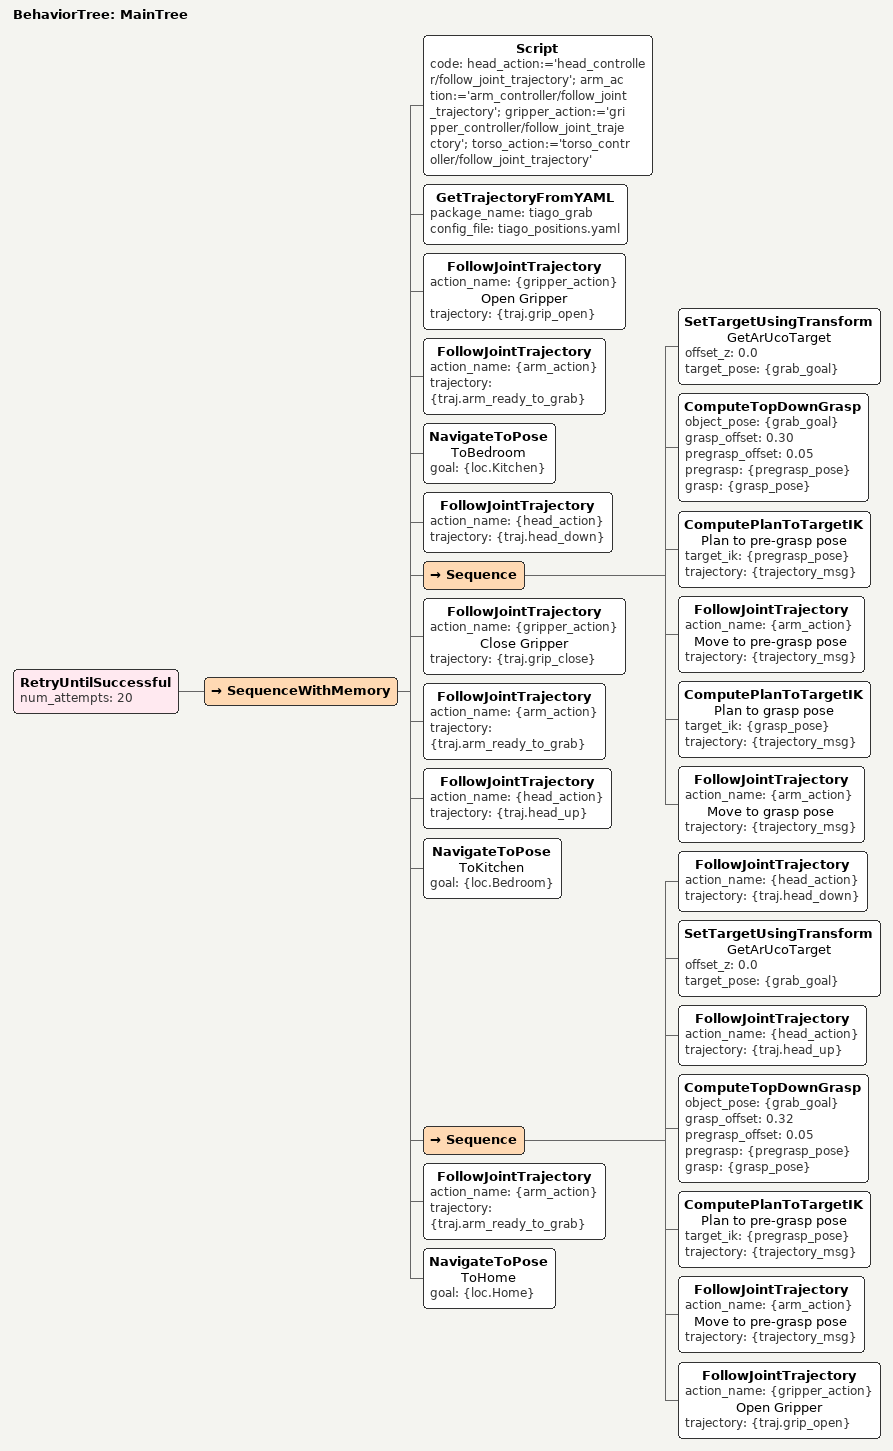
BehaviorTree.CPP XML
<root BTCPP_format="4">
  <BehaviorTree ID="MainTree">
    <RetryUntilSuccessful num_attempts="20">
      <SequenceWithMemory>
        <Script code=" head_action:='head_controller/follow_joint_trajectory'; arm_action:='arm_controller/follow_joint_trajectory'; gripper_action:='gripper_controller/follow_joint_trajectory'; torso_action:='torso_controller/follow_joint_trajectory'"/>

        <GetTrajectoryFromYAML package_name="tiago_grab" config_file="tiago_positions.yaml"/>

        <!-- Open gripper-->
        <FollowJointTrajectory action_name="{gripper_action}" name="Open Gripper" trajectory="{traj.grip_open}"/>

        <!-- Move arm -->
        <FollowJointTrajectory action_name="{arm_action}" trajectory="{traj.arm_ready_to_grab}"/>

        <!-- Navigate -->
        <NavigateToPose name="ToBedroom" goal="{loc.Kitchen}"/>

        <!-- Move head -->
        <FollowJointTrajectory action_name="{head_action}" trajectory="{traj.head_down}"/>

        <!-- Detecting and Picking Object -->
        <Sequence>
          <SetTargetUsingTransform name="GetArUcoTarget" offset_z="0.0" target_pose="{grab_goal}"/>
          <ComputeTopDownGrasp object_pose="{grab_goal}" grasp_offset="0.30" pregrasp_offset="0.05" pregrasp="{pregrasp_pose}" grasp="{grasp_pose}"/>

          <ComputePlanToTargetIK name="Plan to pre-grasp pose" target_ik="{pregrasp_pose}" trajectory="{trajectory_msg}"/>
          <FollowJointTrajectory action_name="{arm_action}" name="Move to pre-grasp pose" trajectory="{trajectory_msg}"/>

          <ComputePlanToTargetIK name="Plan to grasp pose" target_ik="{grasp_pose}" trajectory="{trajectory_msg}"/>
          <FollowJointTrajectory action_name="{arm_action}" name="Move to grasp pose" trajectory="{trajectory_msg}"/>
        </Sequence>
        <FollowJointTrajectory action_name="{gripper_action}" name="Close Gripper" trajectory="{traj.grip_close}"/>

        <!-- Preparing to Move-->
        <FollowJointTrajectory action_name="{arm_action}" trajectory="{traj.arm_ready_to_grab}"/>
        <FollowJointTrajectory action_name="{head_action}" trajectory="{traj.head_up}"/>

        <!-- Navigate to Placing -->
        <NavigateToPose name="ToKitchen" goal="{loc.Bedroom}"/>

        <!-- Placing Object -->
        <Sequence>
          <FollowJointTrajectory action_name="{head_action}" trajectory="{traj.head_down}"/>

          <SetTargetUsingTransform name="GetArUcoTarget" offset_z="0.0" target_pose="{grab_goal}"/>
          <FollowJointTrajectory action_name="{head_action}" trajectory="{traj.head_up}"/>
          <ComputeTopDownGrasp object_pose="{grab_goal}" grasp_offset="0.32" pregrasp_offset="0.05" pregrasp="{pregrasp_pose}" grasp="{grasp_pose}"/>

          <ComputePlanToTargetIK name="Plan to pre-grasp pose" target_ik="{pregrasp_pose}" trajectory="{trajectory_msg}"/>
          <FollowJointTrajectory action_name="{arm_action}" name="Move to pre-grasp pose" trajectory="{trajectory_msg}"/>

          <FollowJointTrajectory action_name="{gripper_action}" name="Open Gripper" trajectory="{traj.grip_open}"/>
        </Sequence>

        <FollowJointTrajectory action_name="{arm_action}" trajectory="{traj.arm_ready_to_grab}"/>

        <!-- Back to Home -->
        <NavigateToPose name="ToHome" goal="{loc.Home}"/>

      </SequenceWithMemory>
    </RetryUntilSuccessful>
  </BehaviorTree>
</root>
